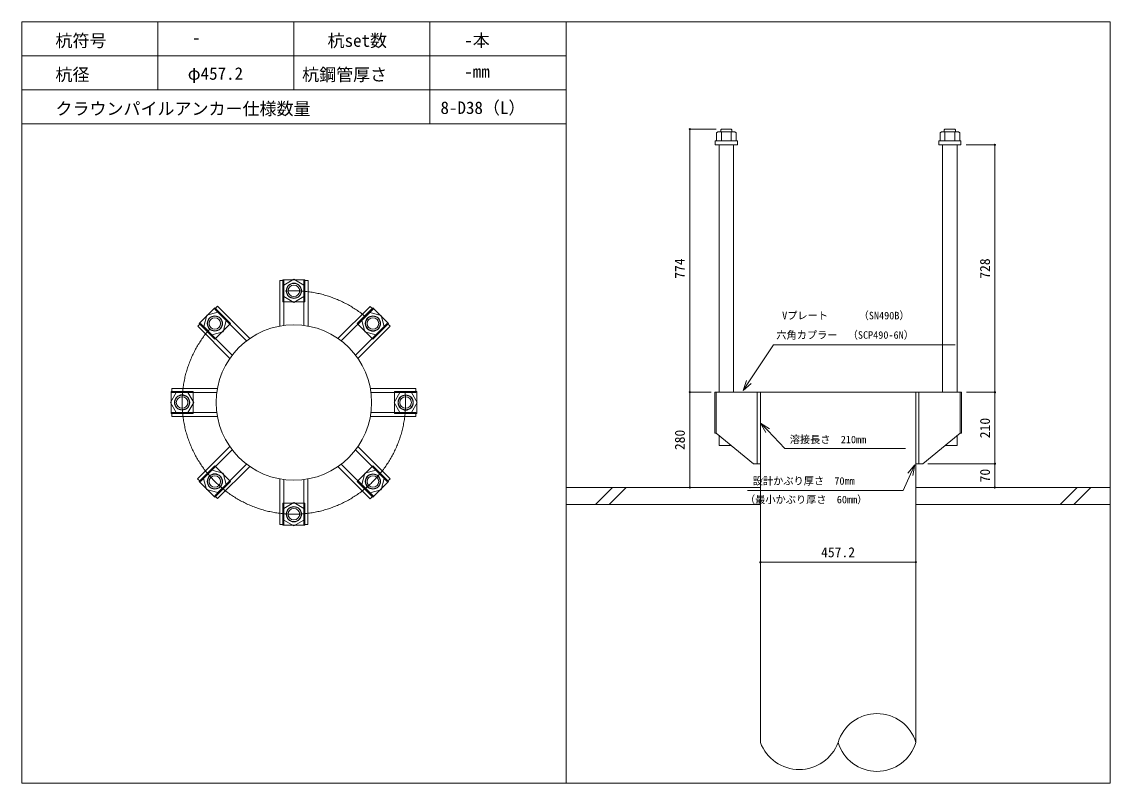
# Model space of a CAD drawing. Units: millimetres, scale not verified. Extents: x -20553 to 20553, y -9578 to 9578.
# Drawn here: x 318 to 3518, y -7238 to -4998 of the extents above; entities that cross this region are included whole.
import ezdxf
from ezdxf.enums import TextEntityAlignment as Align

# ---------------------------------------------------------------- set-up
doc = ezdxf.new("R2010")
doc.units = ezdxf.units.MM
doc.header["$LTSCALE"] = 20
doc.linetypes.add('USER1', pattern=[101.6, 63.5, -12.7, 12.7, -12.7])
for name, color, linetype, lineweight in [('0-0_0', 7, 'Continuous', 15), ('0-1_01_KUI', 5, 'Continuous', 18), ('0-3_22_部品', 7, 'Continuous', 15), ('0-4_09_SUNPO', 7, 'Continuous', 18), ('0-5_07_CENTER', 1, 'USER1', 18), ('0-6_02_KANAMONO', 6, 'Continuous', 18), ('0-7_10_WAKU', 4, 'Continuous', 18), ('0-9_03_ANCHOR', 4, 'Continuous', 18)]:
    doc.layers.add(name, color=color, linetype=linetype, lineweight=lineweight)
doc.styles.add('ＭＳ ゴシック', font='')
doc.styles.get('ＭＳ ゴシック').set_extended_font_data('MS Gothic')

# ---------------------------------------------------------------- blocks, each defined once
blk = doc.blocks.new('_Open30')
at = {"layer": '0-3_22_部品'}
blk.add_line((0, 0), (-1, 0), dxfattribs=at)
blk.add_lwpolyline([(-1, 0.2679), (0, 0), (-1, -0.2679)], dxfattribs=at)
blk = doc.blocks.new('_DotSmall')
at = {"layer": '0-0_0'}
blk.add_line((0.0625, 0), (-0.0625, 0), dxfattribs=at)
blk.add_circle((0, 0), 0.0625, dxfattribs=at)

msp = doc.modelspace()

# ---------------------------------------------------------------- linework, layer by layer
at = {"layer": '0-1_01_KUI'}
for p, q in [((2489.07, -6087.67), (2946.27, -6087.67)), ((2489.07, -6087.67), (2489.07, -7117.67)), ((2946.27, -6087.67), (2946.27, -7117.67))]:
    msp.add_line(p, q, dxfattribs=at)
at = {"layer": '0-1_01_KUI', "color": 2}
for p, q in [((1917.67, -6367.67), (2489.07, -6367.67)), ((3517.67, -6367.67), (2946.27, -6367.67)), ((1917.67, -6417.67), (2489.07, -6417.67)), ((3517.67, -6417.67), (2946.27, -6417.67))]:
    msp.add_line(p, q, dxfattribs=at)
at = {"layer": '0-1_01_KUI', "color": 4}
for p, q in [((2054.23, -6367.67), (2004.23, -6417.67)), ((2094.38, -6367.67), (2044.38, -6417.67)), ((3420.72, -6367.67), (3370.72, -6417.67)), ((3460.88, -6367.67), (3410.88, -6417.67))]:
    msp.add_line(p, q, dxfattribs=at)
at = {"layer": '0-1_01_KUI'}
msp.add_circle((1117.67, -6117.67), 228.6, dxfattribs=at)
for centre, radius, start, end in [((2831.97, -7152), 119.34, 16.715, 163.28504), ((2603.37, -7075.68), 121.77, 200.17187, 339.82817), ((2831.97, -7083.35), 119.34, 196.71496, 343.285)]:
    msp.add_arc(centre, radius, start, end, dxfattribs=at)
at = {"layer": '0-4_09_SUNPO', "color": 3}
for p, q in [((2359.44, -5313.67), (2281.8, -5313.67)), ((2281.8, -6087.67), (2281.8, -5313.67)), ((3093.77, -5359.67), (3178.81, -5359.67)), ((3178.81, -6087.67), (3178.81, -5359.67)), ((2344.07, -6087.67), (2281.8, -6087.67)), ((2340.01, -6087.67), (2281.8, -6087.67)), ((2281.8, -6367.67), (2281.8, -6087.67)), ((3095.34, -6087.67), (3178.81, -6087.67)), ((3095.34, -6087.67), (3178.81, -6087.67)), ((3178.81, -6297.67), (3178.81, -6087.67)), ((2981.27, -6297.67), (3178.81, -6297.67)), ((2981.27, -6297.67), (3178.81, -6297.67)), ((3178.81, -6367.67), (3178.81, -6297.67)), ((2474.07, -6367.67), (2281.8, -6367.67)), ((2961.27, -6367.67), (3178.81, -6367.67)), ((2489.07, -6572.67), (2489.07, -6587.67)), ((2946.27, -6587.67), (2489.07, -6587.67)), ((2946.27, -6572.67), (2946.27, -6587.67))]:
    msp.add_line(p, q, dxfattribs=at)
for points in [[(2455.2, -6056.98), (2527.61, -5948.06), (3061.88, -5948.06)], [(2510.58, -6200.19), (2561.22, -6253.36), (2915.65, -6253.36)], [(2930.32, -6328.67), (2908.58, -6376.28), (2451.69, -6376.28)]]:
    msp.add_lwpolyline(points, dxfattribs=at)
at = {"layer": '0-5_07_CENTER'}
msp.add_circle((1117.67, -6117.67), 328.6, dxfattribs=at)
at = {"layer": '0-6_02_KANAMONO'}
for p, q in [((1076.22, -5759.07), (1076.22, -5892.86)), ((1088.22, -5759.07), (1076.22, -5759.07)), ((1088.22, -5759.07), (1088.22, -5890.98)), ((1147.22, -5759.07), (1147.22, -5890.99)), ((1147.22, -5759.07), (1159.22, -5759.07)), ((1159.22, -5759.07), (1159.22, -5892.88)), ((885, -5843.21), (893.49, -5834.72)), ((885, -5843.21), (978.28, -5936.49)), ((893.49, -5834.72), (988.1, -5929.34)), ((1341.93, -5834.8), (1247.33, -5929.4)), ((1350.42, -5843.28), (1257.15, -5936.55)), ((1350.42, -5843.28), (1341.93, -5834.8)), ((843.28, -5884.93), (834.8, -5893.41)), ((843.28, -5884.93), (936.55, -5978.2)), ((1392.14, -5885), (1298.86, -5978.28)), ((1392.14, -5885), (1400.62, -5893.49)), ((834.8, -5893.41), (929.4, -5988.02)), ((1400.62, -5893.49), (1306.01, -5988.1)), ((759.07, -6076.12), (892.88, -6076.12)), ((759.07, -6088.12), (759.07, -6076.12)), ((1476.27, -6076.22), (1342.48, -6076.22)), ((1476.27, -6088.22), (1476.27, -6076.22)), ((759.07, -6088.12), (890.99, -6088.12)), ((1476.27, -6088.22), (1344.37, -6088.22)), ((2355.01, -6087.67), (2359.07, -6087.67)), ((2355.01, -6087.67), (2355.01, -6207.67)), ((2359.07, -6087.67), (2489.07, -6087.67)), ((2359.07, -6087.67), (2359.07, -6207.67)), ((2489.07, -6087.67), (2489.07, -6267.67)), ((2489.07, -6087.67), (2489.07, -6267.67)), ((3076.27, -6087.67), (2946.27, -6087.67)), ((2946.27, -6087.67), (2946.27, -6267.67)), ((2946.27, -6087.67), (2946.27, -6267.67)), ((3080.34, -6087.67), (3076.27, -6087.67)), ((3076.27, -6087.67), (3076.27, -6207.67)), ((3080.34, -6087.67), (3080.34, -6207.67)), ((759.07, -6147.12), (890.98, -6147.12)), ((759.07, -6147.12), (759.07, -6159.12)), ((759.07, -6159.12), (892.86, -6159.12)), ((1476.27, -6159.22), (1342.47, -6159.22)), ((1476.27, -6147.22), (1344.36, -6147.22)), ((1476.27, -6147.22), (1476.27, -6159.22)), ((2359.07, -6207.67), (2355.01, -6207.67)), ((2469.07, -6297.67), (2359.07, -6207.67)), ((2966.27, -6297.67), (3076.27, -6207.67)), ((3076.27, -6207.67), (3080.34, -6207.67)), ((834.72, -6341.86), (929.34, -6247.24)), ((843.21, -6350.35), (936.49, -6257.07)), ((1392.07, -6350.42), (1298.79, -6257.15)), ((1400.55, -6341.93), (1305.95, -6247.33)), ((884.93, -6392.07), (978.2, -6298.79)), ((1350.35, -6392.14), (1257.07, -6298.86)), ((2489.07, -6297.67), (2469.07, -6297.67)), ((2946.27, -6297.67), (2966.27, -6297.67)), ((893.41, -6400.55), (988.02, -6305.95)), ((1341.86, -6400.62), (1247.24, -6306.01)), ((843.21, -6350.35), (834.72, -6341.86)), ((1076.12, -6476.27), (1076.12, -6342.47)), ((1088.12, -6476.27), (1088.12, -6344.36)), ((1147.12, -6476.27), (1147.12, -6344.37)), ((1159.12, -6476.27), (1159.12, -6342.48)), ((1392.07, -6350.42), (1400.55, -6341.93)), ((884.93, -6392.07), (893.41, -6400.55)), ((1350.35, -6392.14), (1341.86, -6400.62)), ((1088.12, -6476.27), (1076.12, -6476.27)), ((1147.12, -6476.27), (1159.12, -6476.27))]:
    msp.add_line(p, q, dxfattribs=at)
for points in [[(1088.22, -5806.11), (1117.72, -5823.14), (1147.22, -5806.11), (1147.22, -5772.04), (1117.72, -5755.01), (1088.22, -5772.04)], [(876.54, -5918.19), (909.44, -5909.37), (918.26, -5876.47), (894.17, -5852.38), (861.27, -5861.2), (852.45, -5894.1)], [(1317.16, -5876.54), (1325.98, -5909.44), (1358.88, -5918.26), (1382.97, -5894.17), (1374.15, -5861.27), (1341.25, -5852.45)], [(806.11, -6147.12), (823.14, -6117.62), (806.11, -6088.12), (772.04, -6088.12), (755.01, -6117.62), (772.04, -6147.12)], [(1429.24, -6088.22), (1412.21, -6117.72), (1429.24, -6147.22), (1463.31, -6147.22), (1480.34, -6117.72), (1463.31, -6088.22)], [(2480.07, -6087.67), (2489.07, -6087.67), (2489.07, -6297.67), (2480.07, -6297.67)], [(2946.27, -6087.67), (2955.27, -6087.67), (2955.27, -6297.67), (2946.27, -6297.67)], [(918.19, -6358.81), (909.37, -6325.91), (876.47, -6317.09), (852.38, -6341.18), (861.2, -6374.08), (894.1, -6382.9)], [(1358.81, -6317.16), (1325.91, -6325.98), (1317.09, -6358.88), (1341.18, -6382.97), (1374.08, -6374.15), (1382.9, -6341.25)], [(1147.12, -6429.24), (1117.62, -6412.21), (1088.12, -6429.24), (1088.12, -6463.31), (1117.62, -6480.34), (1147.12, -6463.31)]]:
    msp.add_lwpolyline(points, close=True, dxfattribs=at)
for centre, radius in [((1117.72, -5789.07), 22.5), ((1117.67, -5789.07), 21.75), ((885.35, -5885.28), 22.5), ((885.32, -5885.32), 21.75), ((1350.06, -5885.35), 22.5), ((1350.03, -5885.32), 21.75), ((789.07, -6117.62), 22.5), ((789.07, -6117.67), 21.75), ((1446.27, -6117.72), 22.5), ((1446.27, -6117.67), 21.75), ((885.28, -6349.99), 22.5), ((885.32, -6350.03), 21.75), ((1349.99, -6350.06), 22.5), ((1350.03, -6350.03), 21.75), ((1117.62, -6446.27), 22.5), ((1117.67, -6446.27), 21.75)]:
    msp.add_circle(centre, radius, dxfattribs=at)
at = {"layer": '0-7_10_WAKU'}
for p, q in [((317.67, -4997.67), (317.67, -7237.67)), ((3517.67, -4997.67), (317.67, -4997.67)), ((717.67, -5097.67), (717.67, -4997.67)), ((1117.67, -5097.67), (1117.67, -4997.67)), ((1517.67, -5097.67), (1517.67, -4997.67)), ((1917.67, -4997.67), (1917.67, -7237.67)), ((3517.67, -4997.67), (3517.67, -7237.67)), ((1917.67, -5097.67), (317.67, -5097.67)), ((717.67, -5197.67), (717.67, -5097.67)), ((1117.67, -5197.67), (1117.67, -5097.67)), ((1517.67, -5197.67), (1517.67, -5097.67)), ((1917.67, -5197.67), (317.67, -5197.67)), ((1517.67, -5297.67), (1517.67, -5197.67)), ((1917.67, -5297.67), (317.67, -5297.67)), ((3517.67, -7237.67), (317.67, -7237.67))]:
    msp.add_line(p, q, dxfattribs=at)
at = {"layer": '0-9_03_ANCHOR', "color": 2}
for p, q in [((2374.44, -5313.67), (2372.57, -5315.54)), ((2372.57, -5315.54), (2372.57, -5321.67)), ((2403.7, -5313.67), (2374.44, -5313.67)), ((3031.64, -5313.67), (3029.77, -5315.54)), ((3029.77, -5315.54), (3029.77, -5321.67)), ((3060.9, -5313.67), (3031.64, -5313.67))]:
    msp.add_line(p, q, dxfattribs=at)
at = {"layer": '0-9_03_ANCHOR'}
for p, q in [((2374.64, -5321.67), (2374.64, -5347.67)), ((2403.51, -5321.67), (2403.51, -5347.67)), ((3031.84, -5321.67), (3031.84, -5347.67)), ((3060.71, -5321.67), (3060.71, -5347.67))]:
    msp.add_line(p, q, dxfattribs=at)
for points in [[(2364.07, -5321.67), (2414.07, -5321.67), (2418.07, -5323.98), (2418.07, -5347.67), (2360.07, -5347.67), (2360.07, -5323.98)], [(3021.27, -5321.67), (3071.27, -5321.67), (3075.27, -5323.98), (3075.27, -5347.67), (3017.27, -5347.67), (3017.27, -5323.98)], [(2421.57, -5347.67), (2421.57, -5359.67), (2356.57, -5359.67), (2356.57, -5347.67)], [(3078.77, -5347.67), (3078.77, -5359.67), (3013.77, -5359.67), (3013.77, -5347.67)], [(1150.17, -5756.57), (1150.17, -5821.57), (1085.17, -5821.57), (1085.17, -5756.57)], [(885.32, -5839.36), (931.28, -5885.32), (885.32, -5931.28), (839.36, -5885.32)], [(1395.99, -5885.32), (1350.03, -5931.28), (1304.07, -5885.32), (1350.03, -5839.36)], [(756.57, -6085.17), (821.57, -6085.17), (821.57, -6150.17), (756.57, -6150.17)], [(1478.77, -6150.17), (1413.77, -6150.17), (1413.77, -6085.17), (1478.77, -6085.17)], [(839.36, -6350.03), (885.32, -6304.07), (931.28, -6350.03), (885.32, -6395.99)], [(1350.03, -6395.99), (1304.07, -6350.03), (1350.03, -6304.07), (1395.99, -6350.03)], [(1085.17, -6478.77), (1085.17, -6413.77), (1150.17, -6413.77), (1150.17, -6478.77)]]:
    msp.add_lwpolyline(points, close=True, dxfattribs=at)
at = {"layer": '0-9_03_ANCHOR', "color": 2}
for points in [[(2403.7, -5313.67), (2405.57, -5315.54), (2405.57, -5321.67)], [(3060.9, -5313.67), (3062.77, -5315.54), (3062.77, -5321.67)], [(2367.56, -6214.62), (2367.56, -6243.67), (2403.07, -6243.67)], [(3032.27, -6243.67), (3067.78, -6243.67), (3067.78, -6214.62)]]:
    msp.add_lwpolyline(points, dxfattribs=at)
for points in [[(2367.56, -5359.67), (2410.58, -5359.67), (2410.58, -6087.67), (2367.56, -6087.67)], [(3024.76, -5359.67), (3067.78, -5359.67), (3067.78, -6087.67), (3024.76, -6087.67)]]:
    msp.add_lwpolyline(points, close=True, dxfattribs=at)
at = {"layer": '0-9_03_ANCHOR'}
for centre in [(1117.67, -5789.07), (885.32, -5885.32), (1350.03, -5885.32), (789.07, -6117.67), (1446.27, -6117.67), (885.32, -6350.03), (1350.03, -6350.03), (1117.67, -6446.27)]:
    msp.add_circle(centre, 17, dxfattribs=at)

# ---------------------------------------------------------------- block references
at = {"layer": '0-4_09_SUNPO', "xscale": 30, "yscale": 30}
for name, p, rotation in [('_DotSmall', (2281.8, -5313.67), 90), ('_DotSmall', (3178.81, -5359.67), 90), ('_Open30', (2438.59, -6081.96), 236.38292), ('_DotSmall', (2281.8, -6087.67), 270), ('_DotSmall', (2281.8, -6087.67), 90), ('_DotSmall', (3178.81, -6087.67), 270), ('_DotSmall', (3178.81, -6087.67), 90), ('_Open30', (2489.89, -6178.46), 133.59929), ('_Open30', (2942.77, -6301.38), 65.4645), ('_DotSmall', (3178.81, -6297.67), 270), ('_DotSmall', (3178.81, -6297.67), 90), ('_DotSmall', (2281.8, -6367.67), 270), ('_DotSmall', (3178.81, -6367.67), 270), ('_DotSmall', (2489.07, -6587.67), 180)]:
    msp.add_blockref(name, p, dxfattribs=dict(at, rotation=rotation))
msp.add_blockref('_DotSmall', (2946.27, -6587.67), dxfattribs=at)

# ---------------------------------------------------------------- texts
at = {"layer": '0-4_09_SUNPO', "style": 'ＭＳ ゴシック'}
for s, height, p in [('杭符号', 36.66, (416.71, -5082.41)), ('-', 36.66, (818.41, -5073.32)), ('杭set数', 36.66, (1216.71, -5082.41)), ('-本', 36.66, (1618.41, -5081.56)), ('杭径', 36.66, (416.71, -5182.41)), ('φ457.2', 36.66, (805.63, -5179.28)), ('杭鋼管厚さ', 36.66, (1141.8, -5182.41)), ('-mm', 36.66, (1618.41, -5173.32)), ('クラウンパイルアンカー仕様数量', 36.66, (416.71, -5282.69)), ('8-D38（L）', 36.66, (1548.72, -5279.85)), (' Vプレート\u3000\u3000\u3000（SN490B）', 21.99, (2538.14, -5879.53)), ('六角カプラー\u3000（SCP490-6N）', 21.99, (2535.92, -5936.69)), ('溶接長さ\u3000210mm', 21.99, (2575.48, -6244.1)), (' 設計かぶり厚さ\u300070mm', 21.99, (2451.69, -6366.06)), ('（最小かぶり厚さ\u300060mm）', 21.99, (2443.85, -6420.83)), ('457.2', 29.33, (2667.67, -6581.67))]:
    msp.add_text(s, height=height, dxfattribs=at).set_placement(p, align=Align.BOTTOM_LEFT)
for s, p in [('774', (2275.8, -5753.67)), ('728', (3172.81, -5753.67)), ('210', (3172.81, -6222.67)), ('280', (2275.8, -6257.67)), ('70', (3172.81, -6352.67))]:
    msp.add_text(s, height=29.33, rotation=90, dxfattribs=at).set_placement(p, align=Align.BOTTOM_LEFT)

doc.saveas('drawing.dxf')
